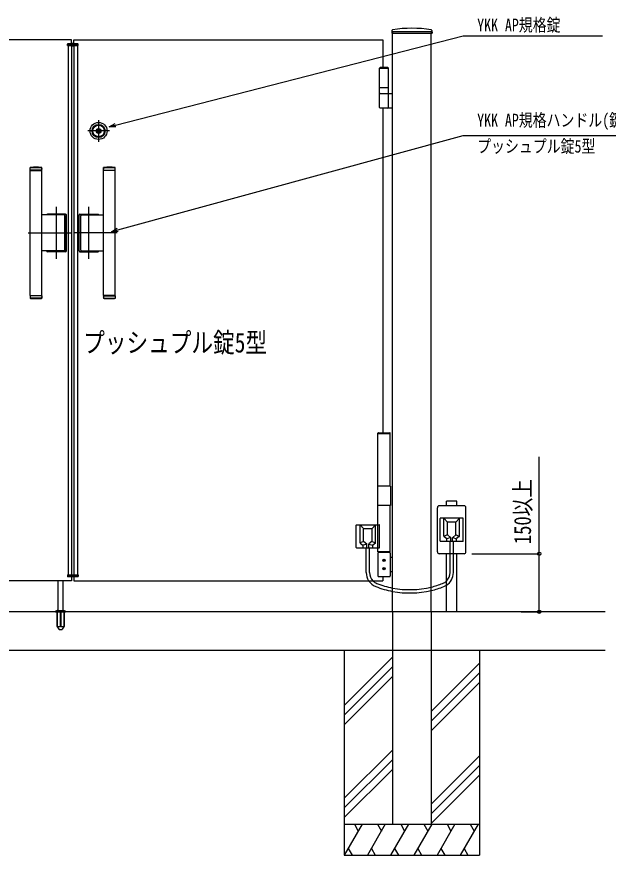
# Model space of a CAD drawing. Units: millimetres, scale not verified. Extents: x -4205 to 4205, y -2970 to 2970.
# Drawn here: x -150 to 1381, y -858 to 1312 of the extents above; entities that cross this region are included whole.
import ezdxf
from ezdxf.enums import TextEntityAlignment as Align

# ---------------------------------------------------------------- set-up
doc = ezdxf.new("R2010")
doc.units = ezdxf.units.MM
doc.header["$LTSCALE"] = 10
for name, color, linetype in [('0-2_USER1', 3, 'Continuous'), ('0-3_YKK_12', 2, 'Continuous'), ('0-5_YKK_A1', 4, 'Continuous'), ('0-6_YKK_D', 6, 'Continuous')]:
    doc.layers.add(name, color=color, linetype=linetype)
doc.styles.add('ＭＳ ゴシック', font='')
doc.styles.get('ＭＳ ゴシック').set_extended_font_data('MS Gothic')

msp = doc.modelspace()

# ---------------------------------------------------------------- linework, layer by layer
at = {"layer": '0-3_YKK_12'}
for p, q in [((-4.98, 1234.33), (-4.98, 1244.33)), ((62.02, 1044.4), (62.02, 987.86)), ((90.29, 1016.13), (33.75, 1016.13)), ((-46.98, 684.94), (-46.98, 819.72)), ((37.02, 684.94), (37.02, 819.72)), ((-120.01, 752.33), (-7.98, 752.33)), ((110.05, 752.33), (-1.98, 752.33))]:
    msp.add_line(p, q, dxfattribs=at)
at = {"layer": '0-5_YKK_A1'}
for p, q in [((821.27, 1276.02), (820.92, 1269.36)), ((821.42, 1268.83), (924.62, 1268.83)), ((823.02, -227.67), (823.02, 1268.83)), ((923.02, 1272.33), (923.02, 1268.83)), ((923.02, -227.67), (923.02, 1268.83)), ((924.77, 1276.02), (925.12, 1269.36)), ((-18.88, 1236.83), (-18.67, 1240.88)), ((-18.88, 1236.83), (8.92, 1236.83)), ((7.71, 1241.83), (-17.67, 1241.83)), ((-16.98, 1238.83), (7.02, 1238.83)), ((-16.98, 1238.83), (-16.98, 1236.83)), ((-16.98, 1236.83), (-16.98, -132.17)), ((-7.98, 1241.83), (-7.98, 1252.33)), ((-7.98, 1236.83), (-7.98, -132.17)), ((-1.98, 1241.83), (-1.98, 1252.33)), ((-1.98, 1236.83), (-1.98, -132.17)), ((7.02, 1238.83), (7.02, 1236.83)), ((7.02, 1236.83), (7.02, -132.17)), ((8.92, 1236.83), (8.71, 1240.88)), ((791.52, 1180.33), (789.52, 1178.33)), ((812.52, 1178.33), (789.52, 1178.33)), ((812.52, 1177.33), (789.52, 1177.33)), ((810.52, 1180.33), (791.52, 1180.33)), ((810.52, 1180.33), (812.52, 1178.33)), ((812.52, 1127.33), (789.52, 1127.33)), ((789.52, 1113.33), (823.02, 1113.33)), ((789.52, 1076.83), (789.52, 1111.83)), ((812.52, 1076.83), (812.52, 1111.83)), ((823.02, 1075.33), (791.02, 1075.33)), ((798.02, 1075.33), (798.02, 235.33)), ((57.86, 1015.19), (57.86, 1017.07)), ((58.16, 1017.37), (58.81, 1017.37)), ((58.16, 1014.89), (58.81, 1014.89)), ((58.92, 1017.41), (59.11, 1017.53)), ((58.92, 1014.85), (59.11, 1014.72)), ((59.11, 1017.53), (60.17, 1017.53)), ((59.11, 1014.72), (60.17, 1014.72)), ((60.17, 1017.53), (60.33, 1016.96)), ((60.17, 1014.72), (60.27, 1015.09)), ((60.42, 1015.09), (60.27, 1015.09)), ((60.52, 1016.81), (60.71, 1016.81)), ((60.98, 1016), (60.7, 1015.28)), ((60.98, 1017.16), (60.9, 1016.94)), ((60.98, 1017.16), (62.13, 1017.16)), ((61.12, 1016.09), (61.35, 1016.09)), ((61.5, 1015.97), (61.61, 1015.34)), ((63.06, 1015.09), (61.91, 1015.09)), ((62.54, 1016.29), (62.43, 1016.92)), ((62.92, 1016.17), (62.69, 1016.17)), ((63.06, 1016.26), (63.34, 1016.98)), ((63.06, 1015.09), (63.14, 1015.32)), ((63.52, 1015.45), (63.33, 1015.45)), ((63.62, 1017.16), (63.77, 1017.16)), ((63.86, 1014.72), (63.71, 1015.3)), ((63.86, 1017.53), (63.77, 1017.16)), ((64.93, 1017.53), (63.86, 1017.53)), ((64.93, 1014.72), (63.86, 1014.72)), ((65.12, 1017.41), (64.93, 1017.53)), ((65.12, 1014.85), (64.93, 1014.72)), ((65.88, 1017.37), (65.23, 1017.37)), ((65.88, 1014.89), (65.23, 1014.89)), ((66.18, 1015.19), (66.18, 1017.07)), ((-114.98, 921.33), (-114.48, 921.83)), ((-84.98, 921.33), (-114.98, 921.33)), ((-114.98, 914.83), (-114.98, 921.33)), ((-84.98, 914.83), (-114.98, 914.83)), ((-114.98, 590.83), (-114.98, 913.83)), ((-114.98, 913.83), (-84.98, 913.83)), ((-113.98, 913.83), (-113.98, 914.83)), ((-85.98, 913.83), (-85.98, 914.83)), ((-84.98, 914.83), (-84.98, 921.33)), ((-84.98, 918.61), (-84.98, 917.61)), ((-84.98, 590.83), (-84.98, 913.83)), ((75.02, 921.33), (105.02, 921.33)), ((75.02, 914.83), (75.02, 921.33)), ((75.02, 918.61), (75.02, 917.61)), ((75.02, 914.83), (105.02, 914.83)), ((75.02, 590.83), (75.02, 913.83)), ((105.02, 913.83), (75.02, 913.83)), ((76.02, 913.83), (76.02, 914.83)), ((104.02, 913.83), (104.02, 914.83)), ((105.02, 921.33), (104.52, 921.83)), ((105.02, 914.83), (105.02, 921.33)), ((105.02, 590.83), (105.02, 913.83)), ((-27.63, 798.83), (-84.98, 798.83)), ((-23.48, 800.83), (-70.48, 800.83)), ((-23.98, 800.33), (-69.98, 800.33)), ((-25.63, 707.83), (-25.63, 796.83)), ((-21.98, 706.33), (-21.98, 798.33)), ((-21.48, 705.83), (-21.48, 798.83)), ((11.52, 705.83), (11.52, 798.83)), ((12.02, 706.33), (12.02, 798.33)), ((13.52, 800.83), (60.52, 800.83)), ((14.02, 800.33), (60.02, 800.33)), ((15.67, 707.83), (15.67, 796.83)), ((17.67, 798.83), (75.02, 798.83)), ((-27.63, 705.83), (-84.98, 705.83)), ((-23.48, 703.83), (-70.48, 703.83)), ((-23.98, 704.33), (-69.98, 704.33)), ((13.52, 703.83), (60.52, 703.83)), ((14.02, 704.33), (60.02, 704.33)), ((17.67, 705.83), (75.02, 705.83)), ((-114.98, 590.83), (-84.98, 590.83)), ((-84.98, 589.83), (-114.98, 589.83)), ((-114.98, 589.83), (-114.98, 583.33)), ((-113.98, 590.83), (-113.98, 589.83)), ((-85.98, 590.83), (-85.98, 589.83)), ((-84.98, 589.83), (-84.98, 583.33)), ((-84.98, 586.05), (-84.98, 587.05)), ((105.02, 590.83), (75.02, 590.83)), ((75.02, 589.83), (105.02, 589.83)), ((75.02, 589.83), (75.02, 583.33)), ((75.02, 586.05), (75.02, 587.05)), ((76.02, 590.83), (76.02, 589.83)), ((104.02, 590.83), (104.02, 589.83)), ((105.02, 589.83), (105.02, 583.33)), ((-84.98, 583.33), (-114.98, 583.33)), ((-114.98, 583.33), (-114.48, 582.83)), ((75.02, 583.33), (105.02, 583.33)), ((105.02, 583.33), (104.52, 582.83)), ((785.02, 233.33), (817.02, 233.33)), ((785.02, 97.33), (785.02, 233.33)), ((785.27, 233.33), (785.27, 234.33)), ((786.27, 235.33), (815.77, 235.33)), ((816.77, 233.33), (816.77, 234.33)), ((817.02, 97.33), (817.02, 233.33)), ((818.02, 97.33), (784.02, 97.33)), ((784.02, 97.33), (784.02, 47.33)), ((818.02, 97.33), (818.02, 47.33)), ((818.02, 47.33), (784.02, 47.33)), ((817.02, -72.67), (817.02, 47.33)), ((1008.02, 46.33), (944.02, 46.33)), ((989.52, 58.58), (962.52, 58.58)), ((962.52, 46.33), (962.52, 58.58)), ((989.52, 46.33), (989.52, 58.58)), ((939.02, -72.67), (939.02, 41.33)), ((1013.02, -72.67), (1013.02, 41.33)), ((946.02, -44.67), (946.02, 13.33)), ((1005.02, 14.33), (947.02, 14.33)), ((965.02, 4.33), (956.02, 14.33)), ((956.02, -32.19), (956.02, 14.33)), ((965.02, -28.2), (965.02, 3.33)), ((986.02, 4.33), (966.02, 4.33)), ((987.02, 4.33), (996.02, 14.33)), ((987.02, -28.2), (987.02, 3.33)), ((996.02, -32.19), (996.02, 14.33)), ((1006.02, -44.67), (1006.02, 13.33)), ((729.02, -61.67), (729.02, -3.67)), ((730.02, -2.67), (788.02, -2.67)), ((748.02, -12.67), (739.02, -2.67)), ((739.02, -49.19), (739.02, -2.67)), ((748.02, -45.2), (748.02, -13.67)), ((749.02, -12.67), (769.02, -12.67)), ((770.02, -12.67), (779.02, -2.67)), ((770.02, -45.2), (770.02, -13.67)), ((779.02, -49.19), (779.02, -2.67)), ((789.02, -61.67), (789.02, -3.67)), ((964.59, -28.86), (956.02, -32.67)), ((956.4, -32.97), (963.14, -38.37)), ((973.12, -35.79), (963.52, -38.67)), ((963.52, -45.67), (963.52, -39.15)), ((965.38, -28.97), (973.16, -35.37)), ((973.52, -45.67), (973.52, -36.14)), ((978.52, -45.67), (978.52, -36.14)), ((986.66, -28.97), (978.88, -35.37)), ((978.93, -35.79), (988.52, -38.67)), ((987.49, -28.88), (996.02, -32.67)), ((988.52, -45.67), (988.52, -39.15)), ((995.64, -32.97), (988.9, -38.37)), ((730.02, -62.67), (788.02, -62.67)), ((747.55, -45.88), (739.02, -49.67)), ((739.4, -49.97), (746.14, -55.37)), ((756.11, -52.79), (746.52, -55.67)), ((746.52, -62.67), (746.52, -56.15)), ((748.38, -45.97), (756.16, -52.37)), ((754.72, -126.61), (754.72, -62.67)), ((756.52, -62.67), (756.52, -53.14)), ((761.52, -62.67), (761.52, -53.14)), ((769.66, -45.97), (761.88, -52.37)), ((761.92, -52.79), (771.52, -55.67)), ((763.32, -126.61), (763.32, -62.67)), ((770.45, -45.86), (779.02, -49.67)), ((771.52, -62.67), (771.52, -56.15)), ((778.64, -49.97), (771.9, -55.37)), ((1005.02, -45.67), (947.02, -45.67)), ((971.72, -126.61), (971.72, -45.67)), ((980.32, -126.61), (980.32, -45.67)), ((785.02, -76.17), (785.02, -135.17)), ((786.02, -72.67), (786.02, -74.67)), ((816.02, -74.67), (786.02, -74.67)), ((815.52, -74.67), (786.52, -74.67)), ((816.02, -72.67), (816.02, -74.67)), ((817.02, -76.17), (817.02, -135.17)), ((817.17, -86.67), (823.02, -86.67)), ((1008.02, -77.67), (944.02, -77.67)), ((962.52, -227.67), (962.52, -77.67)), ((989.52, -227.67), (989.52, -77.67)), ((801.02, -96.4), (799.52, -95.54)), ((802.52, -93.8), (801.02, -92.94)), ((801.02, -96.4), (802.52, -95.54)), ((802.52, -95.54), (802.52, -93.8)), ((801.02, -118.4), (799.52, -117.54)), ((802.52, -115.8), (801.02, -114.94)), ((801.02, -118.4), (802.52, -117.54)), ((802.52, -117.54), (802.52, -115.8)), ((823.02, -124.67), (817.17, -124.67)), ((-7.98, -147.67), (-807.98, -147.67)), ((-42.98, -224.67), (-42.98, -147.17)), ((-29.98, -224.67), (-29.98, -147.17)), ((-18.88, -132.17), (8.92, -132.17)), ((-18.88, -132.17), (-18.67, -136.22)), ((7.71, -137.17), (-17.67, -137.17)), ((-16.98, -134.17), (-16.98, -132.17)), ((-16.98, -134.17), (7.02, -134.17)), ((-7.98, -137.17), (-7.98, -147.67)), ((-1.98, -137.17), (-1.98, -147.67)), ((-1.98, -147.67), (798.02, -147.67)), ((7.02, -134.17), (7.02, -132.17)), ((8.92, -132.17), (8.71, -136.22)), ((786.52, -136.67), (815.52, -136.67)), ((798.02, -136.67), (798.02, -147.67)), ((1373.02, -227.67), (-1600.45, -227.67)), ((-49.48, -226.83), (-49.48, -227.67)), ((-49.48, -227.67), (-23.48, -227.67)), ((-49.19, -226.13), (-23.77, -226.13)), ((-45.48, -224.67), (-48.82, -225.89)), ((-45.73, -227.67), (-45.73, -264.7)), ((-45.48, -224.67), (-27.48, -224.67)), ((-45.17, -227.67), (-45.17, -265.67)), ((-37.48, -227.67), (-37.48, -265.67)), ((-35.48, -227.67), (-35.48, -265.67)), ((-27.79, -227.67), (-27.79, -265.67)), ((-27.48, -224.67), (-24.14, -225.89)), ((-27.23, -227.67), (-27.23, -264.7)), ((-23.48, -226.83), (-23.48, -227.67)), ((823.02, -227.67), (823.02, -777.67)), ((923.02, -227.67), (923.02, -777.67)), ((-45.73, -264.7), (-40.84, -273.17)), ((-45.17, -265.67), (-37.48, -265.67)), ((-39.97, -273.67), (-32.99, -273.67)), ((-37.48, -264.7), (-35.48, -264.7)), ((-35.48, -265.67), (-27.79, -265.67)), ((-27.23, -264.7), (-32.12, -273.17)), ((1373.02, -327.67), (-1318.71, -327.67)), ((698.02, -327.67), (698.02, -857.67)), ((823.02, -345.46), (698.02, -470.46)), ((1048.02, -327.67), (1048.02, -857.67)), ((1048.02, -360.46), (923.02, -485.46)), ((823.02, -370.46), (698.02, -495.46)), ((1048.02, -385.46), (923.02, -510.46)), ((823.02, -395.46), (698.02, -520.46)), ((1048.02, -410.46), (923.02, -535.46)), ((823.02, -585.46), (698.02, -710.46)), ((1048.02, -600.46), (923.02, -725.46)), ((823.02, -610.46), (698.02, -735.46)), ((1048.02, -625.46), (923.02, -750.46)), ((823.02, -635.46), (698.02, -760.46)), ((1048.02, -650.46), (923.02, -775.46)), ((698.02, -777.67), (1048.02, -777.67)), ((744.21, -777.67), (698.02, -857.67)), ((724.21, -777.67), (734.21, -794.99)), ((804.21, -777.67), (758.02, -857.67)), ((784.21, -777.67), (794.21, -794.99)), ((864.21, -777.67), (818.02, -857.67)), ((823.02, -777.67), (923.02, -777.67)), ((844.21, -777.67), (854.21, -794.99)), ((924.21, -777.67), (878.02, -857.67)), ((904.21, -777.67), (914.21, -794.99)), ((984.21, -777.67), (938.02, -857.67)), ((964.21, -777.67), (974.21, -794.99)), ((1044.21, -777.67), (998.02, -857.67)), ((1024.21, -777.67), (1034.21, -794.99)), ((708.02, -840.35), (718.02, -857.67)), ((768.02, -840.35), (778.02, -857.67)), ((828.02, -840.35), (838.02, -857.67)), ((888.02, -840.35), (898.02, -857.67)), ((948.02, -840.35), (958.02, -857.67)), ((1008.02, -840.35), (1018.02, -857.67)), ((698.02, -857.67), (1048.02, -857.67))]:
    msp.add_line(p, q, dxfattribs=at)
for points in [[(923.02, 1272.33), (823.02, 1272.33), (823.02, 1268.83)], [(-7.98, 1252.33), (-807.98, 1252.33), (-807.98, 1180.33)], [(-1.98, 1252.33), (798.02, 1252.33), (798.02, 1180.33)], [(789.52, 1113.33), (789.52, 1127.33), (789.52, 1178.33)], [(812.52, 1113.33), (812.52, 1127.33), (812.52, 1178.33)], [(-114.48, 921.83), (-85.48, 921.83), (-84.98, 921.33)], [(104.52, 921.83), (75.52, 921.83), (75.02, 921.33)], [(-114.48, 582.83), (-85.48, 582.83), (-84.98, 583.33)], [(104.52, 582.83), (75.52, 582.83), (75.02, 583.33)], [(817.02, -72.67), (785.02, -72.67), (785.02, 47.33)], [(799.52, -95.54), (799.52, -93.8), (801.02, -92.94)], [(799.52, -117.54), (799.52, -115.8), (801.02, -114.94)]]:
    msp.add_lwpolyline(points, dxfattribs=at)
for centre, radius in [((62.02, 1016.13), 22), ((62.02, 1016.13), 17), ((62.02, 1016.13), 15), ((62.02, 1016.13), 6.35), ((62.02, 1016.13), 5.6), ((62.02, 1016.13), 4.3), ((801.02, -94.67), 3), ((801.02, -94.67), 2.46), ((801.02, -116.67), 3), ((801.02, -116.67), 2.46)]:
    msp.add_circle(centre, radius, dxfattribs=at)
for centre, radius, start, end in [((873.02, 961.83), 320, 80.99877, 99.00123), ((821.42, 1269.33), 0.5, 177, 270), ((823.27, 1275.91), 2, 99.00123, 177), ((922.77, 1275.91), 2, 3, 80.99877), ((924.62, 1269.33), 0.5, 270, 3), ((-17.67, 1240.83), 1, 90, 177), ((7.71, 1240.83), 1, 3, 90), ((791.02, 1111.83), 1.5, 90, 180), ((811.02, 1111.83), 1.5, 0, 90), ((791.02, 1076.83), 1.5, 180, 270), ((811.02, 1076.83), 1.5, 270, 0), ((58.16, 1017.07), 0.3, 90, 180), ((58.16, 1015.19), 0.3, 180, 270), ((58.81, 1017.57), 0.2, 270, 305), ((58.81, 1014.69), 0.2, 55, 90), ((60.52, 1017.01), 0.2, 195, 270), ((60.42, 1015.39), 0.3, 270, 338), ((60.71, 1017.01), 0.2, 270, 340), ((61.12, 1015.94), 0.15, 90, 158), ((61.35, 1015.94), 0.15, 10, 90), ((61.91, 1015.39), 0.3, 190, 270), ((62.13, 1016.86), 0.3, 10, 90), ((62.69, 1016.32), 0.15, 190, 270), ((62.92, 1016.32), 0.15, 270, 338), ((63.33, 1015.25), 0.2, 90, 160), ((63.62, 1016.86), 0.3, 90, 158), ((63.52, 1015.25), 0.2, 15, 90), ((65.23, 1017.57), 0.2, 235, 270), ((65.23, 1014.69), 0.2, 90, 125), ((65.88, 1017.07), 0.3, 0, 90), ((65.88, 1015.19), 0.3, 270, 0), ((-99.98, 739.83), 182.5, 85.75781, 94.24219), ((90.02, 739.83), 182.5, 85.75781, 94.24219), ((-70.48, 798.83), 2, 90, 180), ((-69.98, 798.33), 2, 90, 165.52249), ((-27.63, 796.83), 2, 0, 90), ((-23.98, 798.33), 2, 0, 90), ((-23.48, 798.83), 2, 0, 90), ((13.52, 798.83), 2, 90, 180), ((14.02, 798.33), 2, 90, 180), ((17.67, 796.83), 2, 90, 180), ((60.02, 798.33), 2, 14.47751, 90), ((60.52, 798.83), 2, 0, 90), ((-70.48, 705.83), 2, 180, 181.52315), ((-70.48, 705.83), 2, 180, 270), ((-69.98, 706.33), 2, 194.47751, 270), ((-27.63, 707.83), 2, 270, 0), ((-23.98, 706.33), 2, 270, 0), ((-23.48, 705.83), 2, 270, 0), ((13.52, 705.83), 2, 180, 270), ((14.02, 706.33), 2, 180, 270), ((17.67, 707.83), 2, 180, 270), ((60.02, 706.33), 2, 270, 345.52249), ((60.52, 705.83), 2, 270, 0), ((60.52, 705.83), 2, 358.47685, 0), ((-99.98, 764.83), 182.5, 265.75781, 274.24219), ((90.02, 764.83), 182.5, 265.75781, 274.24219), ((786.27, 234.33), 1, 90, 180), ((815.77, 234.33), 1, 0, 90), ((944.02, 41.33), 5, 90, 180), ((1008.02, 41.33), 5, 0, 90), ((947.02, 13.33), 1, 90, 180), ((966.02, 3.33), 1, 90, 180), ((986.02, 3.33), 1, 0, 90), ((1005.02, 13.33), 1, 0, 90), ((730.02, -3.67), 1, 90, 180), ((749.02, -13.67), 1, 90, 180), ((769.02, -13.67), 1, 0, 90), ((788.02, -3.67), 1, 0, 90), ((957.02, -32.19), 1, 180, 231.34019), ((962.52, -39.15), 1, 0, 51.34019), ((966.02, -28.2), 1, 180, 230.52754), ((972.52, -36.14), 1, 0, 50.52754), ((979.52, -36.14), 1, 129.47246, 180), ((986.02, -28.2), 1, 309.47246, 0), ((989.52, -39.15), 1, 128.65981, 180), ((995.02, -32.19), 1, 308.65981, 0), ((730.02, -61.67), 1, 180, 270), ((740.02, -49.19), 1, 180, 231.34019), ((745.52, -56.15), 1, 0, 51.34019), ((749.02, -45.2), 1, 180, 230.52754), ((755.52, -53.14), 1, 0, 50.52754), ((762.52, -53.14), 1, 129.47246, 180), ((769.02, -45.2), 1, 309.47246, 0), ((772.52, -56.15), 1, 128.65981, 180), ((778.02, -49.19), 1, 308.65981, 0), ((788.02, -61.67), 1, 270, 0), ((947.02, -44.67), 1, 180, 270), ((1005.02, -44.67), 1, 270, 0), ((786.52, -76.17), 1.5, 90, 180), ((815.52, -76.17), 1.5, 0, 90), ((944.02, -72.67), 5, 180, 270), ((1008.02, -72.67), 5, 270, 0), ((793.32, -126.61), 38.6, 180, 213.06722), ((793.32, -126.61), 30, 180, 224.59045), ((941.72, -126.61), 30, 313.89455, 0), ((941.72, -126.61), 38.6, 302.60607, 0), ((951.02, -123.46), 29.3, 359.71101, 0.28899), ((-17.67, -136.17), 1, 183, 270), ((7.71, -136.17), 1, 270, 357), ((793.32, -126.61), 38.6, 213.06722, 248.65022), ((793.32, -126.61), 30, 224.59045, 248.65022), ((786.52, -135.17), 1.5, 180, 270), ((815.52, -135.17), 1.5, 270, 0), ((941.72, -126.61), 30, 291.34978, 313.89455), ((867.52, 63.22), 242.41, 248.65022, 259.42214), ((867.52, 63.22), 233.81, 248.65022, 259.02833), ((867.52, 63.22), 233.81, 259.02833, 283.73139), ((867.52, 63.22), 242.41, 259.42214, 283.23522), ((867.52, 63.22), 233.81, 283.73139, 291.34978), ((867.52, 63.22), 242.41, 283.23522, 291.34978), ((941.72, -126.61), 38.6, 291.34978, 302.60607), ((-48.48, -226.83), 1, 110, 180), ((-24.48, -226.83), 1, 0, 70), ((-39.97, -272.67), 1, 210, 270), ((-32.99, -272.67), 1, 270, 330)]:
    msp.add_arc(centre, radius, start, end, dxfattribs=at)
at = {"layer": '0-6_YKK_D'}
for p, q in [((1028.02, -77.66), (1203.51, -77.66)), ((1155.77, -227.66), (1203.51, -227.66))]:
    msp.add_line(p, q, dxfattribs=at)
for points in [[(89.28, 1026.96), (105.75, 1031.18), (1006.02, 1261.88), (1366.31, 1261.88)], [(106.88, 1026.77), (89.28, 1026.96), (104.62, 1035.6)], [(95.02, 755.57), (111.42, 760.06), (1006.02, 1004.77), (1654.75, 1004.77)], [(112.62, 755.66), (95.02, 755.57), (110.22, 764.45)], [(1202.51, -227.66), (1202.51, -77.66), (1202.51, 172.94)]]:
    msp.add_lwpolyline(points, dxfattribs=at)
for centre in [(1202.51, -77.66), (1202.51, -227.66)]:
    msp.add_circle(centre, 4.25, dxfattribs=at)

# ---------------------------------------------------------------- texts
at = {"layer": '0-2_USER1', "style": 'ＭＳ ゴシック', "width": 0.8}
msp.add_text('プッシュプル錠5型', height=51.32, dxfattribs=at).set_placement((22.25, 427.62), align=Align.BOTTOM_LEFT)
at = {"layer": '0-6_YKK_D', "style": 'ＭＳ ゴシック', "width": 0.8}
for s, p in [('YKK AP規格錠', (1042.02, 1263.83)), ('YKK AP規格ハンドル(鍵なし)', (1042.02, 1017.72)), ('プッシュプル錠5型', (1042.02, 950.22))]:
    msp.add_text(s, height=32.99, dxfattribs=at).set_placement(p, align=Align.BOTTOM_LEFT)
msp.add_text('150以上', height=43.99, rotation=90, dxfattribs=at).set_placement((1194.51, -52.66), align=Align.BOTTOM_LEFT)

doc.saveas('drawing.dxf')
